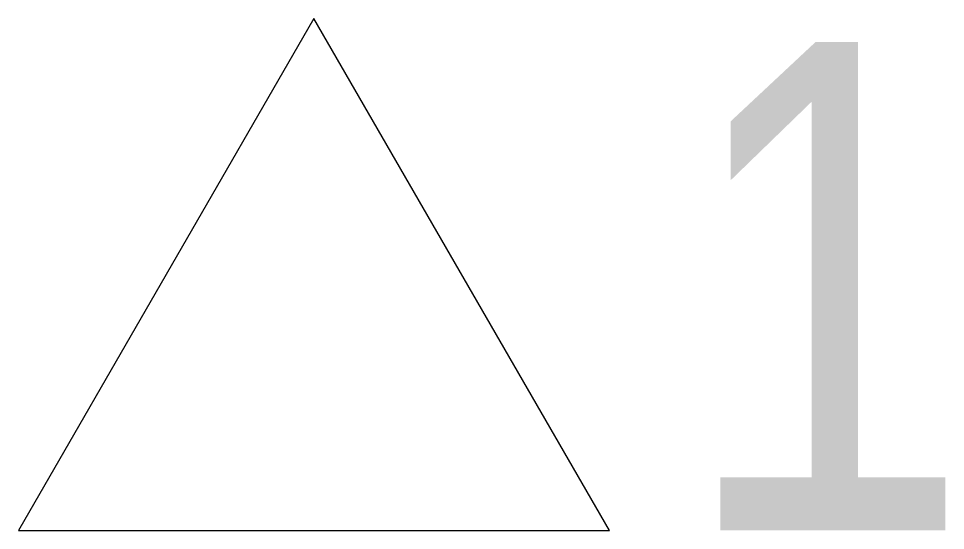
# Model space of a CAD drawing. Header units: millimetres. Extents: x -1.16 to 2.64, y -0.69 to 1.41.
import ezdxf

# ---------------------------------------------------------------- set-up
doc = ezdxf.new("R2010")
doc.units = ezdxf.units.MM

msp = doc.modelspace()

# ---------------------------------------------------------------- linework, layer by layer
msp.add_lwpolyline([(-1.1607, -0.6859), (1.2593, -0.6859), (0.0493, 1.4099)], close=True)

# ---------------------------------------------------------------- texts
at = {"width": 0.8}
msp.add_attdef('1', (1.55, -0.6859), '1', height=2, dxfattribs=at)

doc.saveas('drawing.dxf')
